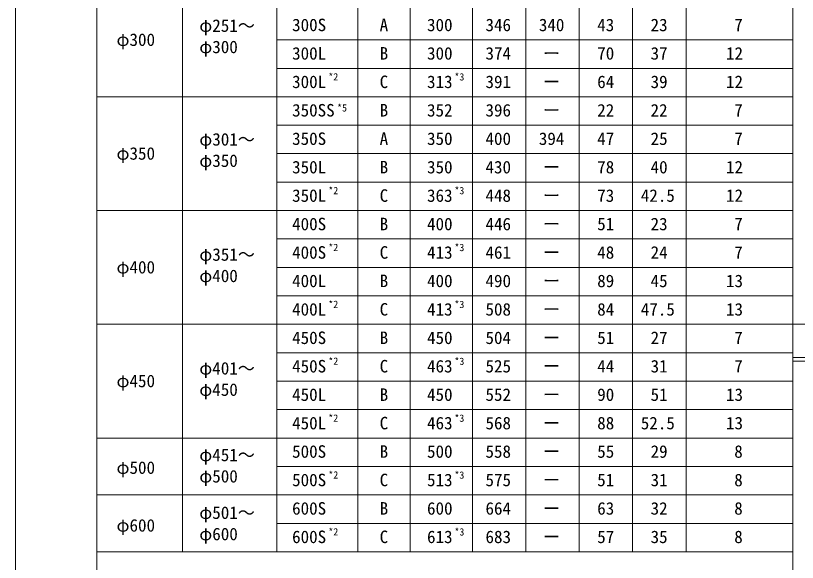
# Model space of a CAD drawing. Units: millimetres, scale not verified. Extents: x -3772 to 3772, y -2667 to 2667.
# Drawn here: x -3772 to -1575, y -1234 to 304 of the extents above; entities that cross this region are included whole.
import ezdxf
from ezdxf.enums import TextEntityAlignment as Align

# ---------------------------------------------------------------- set-up
doc = ezdxf.new("R2010")
doc.units = ezdxf.units.MM
doc.header["$LTSCALE"] = 8
for name, color, linetype, lineweight in [('0-0_0', 7, 'Continuous', 18), ('0-2_WAKU', 7, 'Continuous', 18), ('0-6_Defpoints', 7, 'Continuous', 18)]:
    doc.layers.add(name, color=color, linetype=linetype, lineweight=lineweight)
doc.layers.add('0-7_MOJI___1', color=7, linetype='Continuous')
doc.styles.add('ＭＳ ゴシック', font='')
doc.styles.get('ＭＳ ゴシック').set_extended_font_data('MS Gothic')

msp = doc.modelspace()

# ---------------------------------------------------------------- linework, layer by layer
at = {"layer": '0-0_0'}
for p, q in [((-1587.728, -2438.462), (-1587.728, 2109.314)), ((-3303.316, -1204.21), (-3303.316, 1995.79)), ((-2810.241, -1204.21), (-2810.241, 1995.79)), ((-2662.728, -1204.21), (-2662.728, 1995.79)), ((-1887.728, -1204.21), (-1887.728, 1995.79)), ((-2487.728, -1204.21), (-2487.728, 1915.79)), ((-2337.728, -1204.21), (-2337.728, 1915.79)), ((-2187.728, -1204.21), (-2187.728, 1915.79)), ((-2037.728, -1204.21), (-2037.728, 1915.79)), ((-1587.728, 235.79), (-3037.728, 235.79)), ((-1587.728, 155.79), (-3037.728, 155.79)), ((-1587.728, 75.79), (-3543.316, 75.79)), ((-1587.728, -4.21), (-3037.728, -4.21)), ((-1587.728, -4.21), (-3037.728, -4.21)), ((-1587.728, -84.21), (-3037.728, -84.21)), ((-1587.728, -84.21), (-3037.728, -84.21)), ((-1587.728, -164.21), (-3037.728, -164.21)), ((-1587.728, -164.21), (-3037.728, -164.21)), ((-1587.728, -244.21), (-3543.316, -244.21)), ((-1587.728, -324.21), (-3037.728, -324.21)), ((-1587.728, -404.21), (-3037.728, -404.21)), ((-1587.728, -484.21), (-3037.728, -484.21)), ((-1587.728, -564.21), (-3543.316, -564.21)), ((3543.284, -564.21), (-1587.728, -564.21)), ((-1587.728, -644.21), (-3037.728, -644.21)), ((3543.284, -657.734), (-1587.728, -657.734)), ((3543.284, -667.734), (-1587.728, -667.734)), ((3543.284, -667.734), (-1587.728, -667.734)), ((-1587.728, -724.21), (-3037.728, -724.21)), ((-1587.728, -804.21), (-3037.728, -804.21)), ((-1587.728, -884.21), (-3543.316, -884.21)), ((-1587.728, -964.21), (-3037.728, -964.21)), ((-1587.728, -1044.21), (-3543.316, -1044.21)), ((-1587.728, -1124.21), (-3037.728, -1124.21)), ((-1587.728, -1204.21), (-3543.316, -1204.21))]:
    msp.add_line(p, q, dxfattribs=at)
at = {"layer": '0-2_WAKU'}
for p, q in [((-3543.316, -2438.462), (-3543.316, 2109.314)), ((-3037.728, -1204.21), (-3037.728, 1995.79))]:
    msp.add_line(p, q, dxfattribs=at)
at = {"layer": '0-6_Defpoints'}
msp.add_line((-3771.916, 2666.938), (-3771.916, -2667.062), dxfattribs=at)

# ---------------------------------------------------------------- texts
at = {"layer": '0-0_0', "style": 'ＭＳ ゴシック'}
for s, p in [('φ251～', (-3255.669, 247.925)), ('300S', (-2994.902, 249.759)), ('A', (-2748.788, 249.759)), ('300', (-2615.647, 249.759)), ('346', (-2451.379, 249.759)), ('340', (-2301.379, 249.759)), ('43', (-2137.32, 249.759)), ('23', (-1987.32, 249.759)), ('7', (-1752.189, 249.759)), ('φ300', (-3488.297, 208.253)), ('φ300', (-3255.669, 187.925)), ('300L', (-2994.902, 169.759)), ('B', (-2748.788, 169.759)), ('300', (-2615.647, 169.759)), ('374', (-2451.379, 169.759)), ('ー', (-2289.904, 169.759)), ('70', (-2137.32, 169.759)), ('37', (-1987.32, 169.759)), ('12', (-1775.395, 169.759)), ('300L', (-2994.902, 89.759)), ('C', (-2748.788, 89.759)), ('313', (-2615.647, 89.759)), ('391', (-2451.379, 89.759)), ('64', (-2137.32, 89.759)), ('39', (-1987.32, 89.759)), ('12', (-1775.395, 89.759)), ('ー', (-2289.904, 89.759)), ('350SS', (-2994.902, 9.759)), ('B', (-2748.788, 9.759)), ('352', (-2615.647, 9.759)), ('396', (-2451.379, 9.759)), ('22', (-2137.32, 9.759)), ('22', (-1987.32, 9.759)), ('7', (-1752.189, 9.759)), ('ー', (-2289.904, 9.759)), ('φ301～', (-3255.669, -72.075)), ('350S', (-2994.902, -70.241)), ('A', (-2748.788, -70.241)), ('350', (-2615.647, -70.241)), ('400', (-2451.379, -70.241)), ('394', (-2301.379, -70.241)), ('47', (-2137.32, -70.241)), ('25', (-1987.32, -70.241)), ('7', (-1752.189, -70.241)), ('φ350', (-3488.297, -111.747)), ('φ350', (-3255.669, -132.075)), ('350L', (-2994.902, -150.241)), ('B', (-2748.788, -150.241)), ('350', (-2615.647, -150.241)), ('430', (-2451.379, -150.241)), ('78', (-2137.32, -150.241)), ('40', (-1987.32, -150.241)), ('12', (-1775.395, -150.241)), ('ー', (-2289.904, -150.241)), ('350L', (-2994.902, -230.241)), ('C', (-2748.788, -230.241)), ('363', (-2615.647, -230.241)), ('448', (-2451.379, -230.241)), ('73', (-2137.32, -230.241)), ('42.5', (-2014.85, -230.241)), ('12', (-1775.395, -230.241)), ('ー', (-2289.904, -230.241)), ('400S', (-2994.902, -310.241)), ('B', (-2748.788, -310.241)), ('400', (-2615.647, -310.241)), ('446', (-2451.379, -310.241)), ('ー', (-2289.904, -310.241)), ('51', (-2137.32, -310.241)), ('23', (-1987.32, -310.241)), ('7', (-1752.189, -310.241)), ('φ351～', (-3255.669, -396.102)), ('400S', (-2994.902, -390.241)), ('C', (-2748.788, -390.241)), ('413', (-2615.647, -390.241)), ('461', (-2451.379, -390.241)), ('48', (-2137.32, -390.241)), ('24', (-1987.32, -390.241)), ('7', (-1752.189, -390.241)), ('ー', (-2289.904, -390.241)), ('φ400', (-3488.297, -431.747)), ('φ400', (-3255.669, -456.102)), ('400L', (-2994.902, -470.241)), ('B', (-2748.788, -470.241)), ('400', (-2615.647, -470.241)), ('490', (-2451.379, -470.241)), ('ー', (-2289.904, -470.241)), ('89', (-2137.32, -470.241)), ('45', (-1987.32, -470.241)), ('13', (-1775.395, -470.241)), ('400L', (-2994.902, -550.241)), ('C', (-2748.788, -550.241)), ('413', (-2615.647, -550.241)), ('508', (-2451.379, -550.241)), ('84', (-2137.32, -550.241)), ('13', (-1775.395, -550.241)), ('ー', (-2289.904, -550.241)), ('47.5', (-2014.85, -550.241)), ('450', (-2615.647, -630.241)), ('504', (-2451.379, -630.241)), ('51', (-2137.32, -630.241)), ('27', (-1987.32, -630.241)), ('7', (-1752.189, -630.241)), ('ー', (-2289.904, -630.241)), ('463', (-2615.647, -710.241)), ('525', (-2451.379, -710.241)), ('ー', (-2289.904, -710.241)), ('44', (-2137.32, -710.241)), ('31', (-1987.32, -710.241)), ('7', (-1752.189, -710.241)), ('90', (-2137.32, -790.241)), ('51', (-1987.32, -790.241)), ('13', (-1775.395, -790.241)), ('ー', (-2289.904, -790.241)), ('88', (-2137.32, -870.241)), ('52.5', (-2014.85, -870.241)), ('13', (-1775.395, -870.241)), ('ー', (-2289.904, -870.241)), ('ー', (-2289.904, -950.241)), ('55', (-2137.32, -950.241)), ('29', (-1987.32, -950.241)), ('8', (-1752.189, -950.241)), ('51', (-2137.32, -1030.241)), ('31', (-1987.32, -1030.241)), ('8', (-1752.189, -1030.241)), ('ー', (-2289.904, -1030.241)), ('63', (-2137.32, -1110.241)), ('32', (-1987.32, -1110.241)), ('8', (-1752.189, -1110.241)), ('ー', (-2289.904, -1110.241)), ('ー', (-2289.904, -1190.241)), ('57', (-2137.32, -1190.241)), ('35', (-1987.32, -1190.241)), ('8', (-1752.189, -1190.241))]:
    msp.add_text(s, height=35.19, dxfattribs=at).set_placement(p, align=Align.BOTTOM_LEFT)
at = {"layer": '0-2_WAKU', "style": 'ＭＳ ゴシック'}
for s, p in [('450S', (-2994.902, -630.241)), ('B', (-2748.788, -630.241)), ('φ401～', (-3255.669, -716.102)), ('450S', (-2994.902, -710.241)), ('C', (-2748.788, -710.241)), ('φ450', (-3488.297, -751.747)), ('φ450', (-3255.669, -776.102)), ('450L', (-2994.902, -790.241)), ('B', (-2748.788, -790.241)), ('450', (-2615.647, -790.241)), ('552', (-2451.379, -790.241)), ('450L', (-2994.902, -870.241)), ('C', (-2748.788, -870.241)), ('463', (-2615.647, -870.241)), ('568', (-2451.379, -870.241)), ('φ451～', (-3255.669, -959.808)), ('500S', (-2994.902, -950.241)), ('B', (-2748.788, -950.241)), ('500', (-2615.647, -950.241)), ('558', (-2451.379, -950.241)), ('φ500', (-3488.297, -995.453)), ('φ500', (-3255.669, -1019.808)), ('500S', (-2994.902, -1030.241)), ('C', (-2748.788, -1030.241)), ('513', (-2615.647, -1030.241)), ('575', (-2451.379, -1030.241)), ('600S', (-2994.902, -1110.241)), ('B', (-2748.788, -1110.241)), ('600', (-2615.647, -1110.241)), ('664', (-2451.379, -1110.241)), ('φ501～', (-3255.669, -1122.279)), ('φ600', (-3488.297, -1157.924)), ('φ600', (-3255.669, -1182.279)), ('600S', (-2994.902, -1190.241)), ('C', (-2748.788, -1190.241)), ('613', (-2615.647, -1190.241)), ('683', (-2451.379, -1190.241))]:
    msp.add_text(s, height=35.19, dxfattribs=at).set_placement(p, align=Align.BOTTOM_LEFT)
at = {"layer": '0-7_MOJI___1', "style": 'ＭＳ ゴシック'}
for s, p in [('*2', (-2893.028, 115.672)), ('*3', (-2538.678, 115.41)), ('*5', (-2868.421, 28.101)), ('*2', (-2893.028, -204.328)), ('*3', (-2538.678, -204.59)), ('*2', (-2893.028, -364.328)), ('*3', (-2538.678, -364.59)), ('*2', (-2893.028, -524.328)), ('*3', (-2538.678, -524.59)), ('*2', (-2893.028, -684.328)), ('*3', (-2538.678, -684.59)), ('*2', (-2893.028, -844.328)), ('*3', (-2538.678, -844.59)), ('*2', (-2893.028, -1004.328)), ('*3', (-2538.678, -1004.59)), ('*2', (-2893.028, -1164.328)), ('*3', (-2538.678, -1164.59))]:
    msp.add_text(s, height=20.53, dxfattribs=at).set_placement(p, align=Align.BOTTOM_LEFT)

doc.saveas('drawing.dxf')
